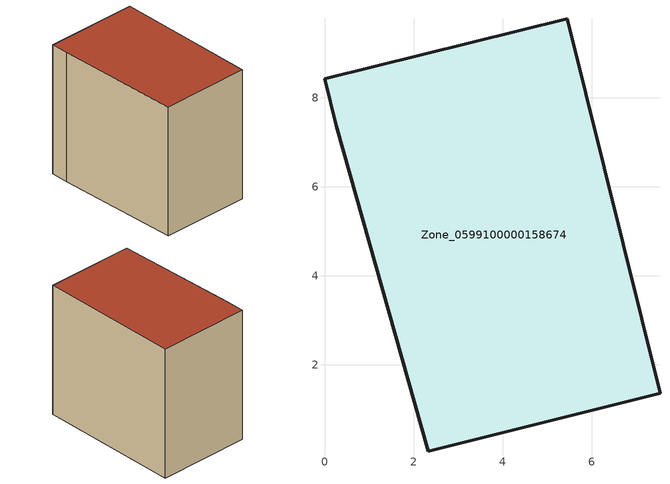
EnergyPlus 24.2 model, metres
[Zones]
Zone_0599100000158674
 floor ground (C_G): 7.54,1.35 2.33,0.06 0.26,7.37 0,8.42 5.45,9.77 z0
 wall outside (C_F): 7.54,1.35 5.45,9.77 0,8.42 0.26,7.37 2.33,0.06 7.54,1.35 z0:8.09
 roof outside (C_R): 2.33,0.06 7.54,1.35 5.45,9.77 0,8.42 0.26,7.37 z8.09
[BUILDING]
Pand.0599100000158674: North Axis=0; Terrain=City; Loads Convergence Tolerance Value=0.04; Temperature Convergence Tolerance Value=0.4; Solar Distribution=FullExterior; Maximum Number of Warmup Days=25; Minimum Number of Warmup Days=1
[Site:Location]
Rotterdam.The.Hague.AP_ZH_NLD Design_Conditions: Latitude=51.96; Longitude=4.45; Time Zone=1; Elevation=-4.5
[SITE:GROUNDTEMPERATURE:BUILDINGSURFACE]
18, 18, 18, 18, 18, 18, 18, 18, 18, 18, 18, 18
[MATERIAL] Thermal Absorptance=0.9; Solar Absorptance=0.7; Visible Absorptance=0.7
Name | Roughness | Thickness | Conductivity | Density | Specific Heat
G.TC.1975-1991 | MediumSmooth | 0.15 | 0.288461 | 540 | 1210
F.TC.1975-1991 | Rough | 0.3 | 0.230769 | 1920 | 840
R.TC.1975-1991 | MediumRough | 0.2 | 0.153846 | 1500 | 1000
[CONSTRUCTION]
C_G: G.TC.1975-1991
C_F: F.TC.1975-1991
C_R: R.TC.1975-1991
[ZONE]
Zone_0599100000158674: Type=1; Multiplier=1; Ceiling Height=Autocalculate; Volume=Autocalculate; Floor Area=autocalculate; Part of Total Floor Area=Yes
[ZONEINFILTRATION:DESIGNFLOWRATE]
Infil_Zone_0599100000158674: Zone or ZoneList or Space or SpaceList=Zone_0599100000158674; Schedule=AlwaysOn; Design Flow Rate Calculation Method=Flow/Area; Flow Rate per Floor Area=0.003; Constant Term Coefficient=1; Temperature Term Coefficient=0; Velocity Term Coefficient=0; Velocity Squared Term Coefficient=0
[HVACTEMPLATE:ZONE:IDEALLOADSAIRSYSTEM]
Zone_0599100000158674: Maximum Heating Supply Air Temperature=50; Minimum Cooling Supply Air Temperature=13; Maximum Heating Supply Air Humidity Ratio=0.0156; Minimum Cooling Supply Air Humidity Ratio=0.0077; Heating Limit=NoLimit; Cooling Limit=NoLimit; Dehumidification Control Type=ConstantSensibleHeatRatio; Cooling Sensible Heat Ratio=0.7; Dehumidification Setpoint=60; Humidification Control Type=None; Humidification Setpoint=30; Outdoor Air Method=None; Outdoor Air Flow Rate per Person=0.00944; Outdoor Air Flow Rate per Zone Floor Area=0; Outdoor Air Flow Rate per Zone=0; Demand Controlled Ventilation Type=None; Outdoor Air Economizer Type=NoEconomizer; Heat Recovery Type=None; Sensible Heat Recovery Effectiveness=0.7; Latent Heat Recovery Effectiveness=0.65
[ZONECONTROL:THERMOSTAT]
ThermostatControl_Zone_0599100000158674: Zone or ZoneList=Zone_0599100000158674; Control Type Schedule=DualSetpointControlType; Control 1=Thermostat_Zone_0599100000158674; Temperature Difference Between Cutout And Setpoint=0
[THERMOSTATSETPOINT:DUALSETPOINT]
Thermostat_Zone_0599100000158674: Heating Setpoint Temperature Schedule=HeatingSetpoint_Zone_0599100000158674; Cooling Setpoint Temperature Schedule=CoolingSetpoint_Zone_0599100000158674
[SCHEDULE:COMPACT]
HeatingSetpoint_Zone_0599100000158674: Through: 12/31, For: AllDays, Until: 24:00, 21
CoolingSetpoint_Zone_0599100000158674: Through: 12/31, For: AllDays, Until: 24:00, 24
DualSetpointControlType: Through: 12/31, For: AllDays, Until: 24:00, 4
AlwaysOn: Through: 12/31, For: AllDays, Until: 24:00, 1
